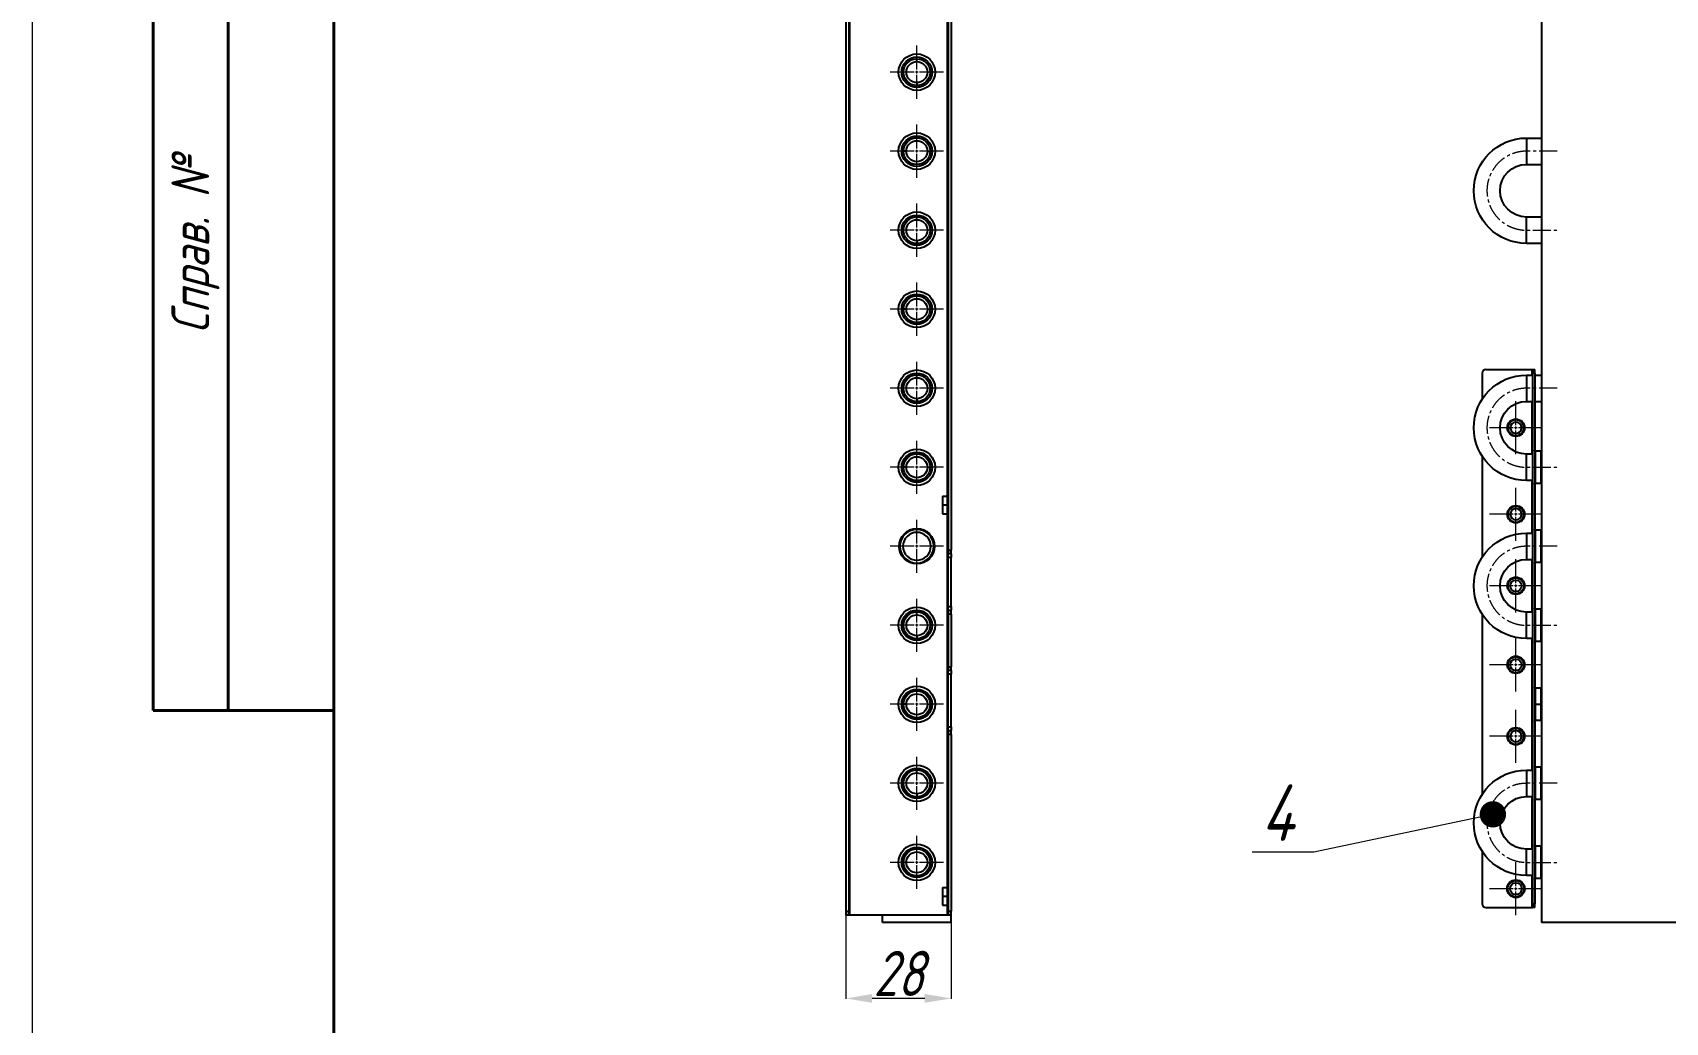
# Model space of a CAD drawing. Header units: millimetres. Extents: x 937859 to 970574, y 987894 to 996517.
# Drawn here: x 939862.7 to 940296.7, y 990914.7 to 991177.7 of the extents above; entities that cross this region are included whole.
import ezdxf
from ezdxf import colors
from ezdxf.entities.mleader import LeaderData, LeaderLine
from ezdxf.math import Vec2, Vec3

# ---------------------------------------------------------------- set-up
doc = ezdxf.new("R2010")
doc.units = ezdxf.units.MM
doc.header["$LTSCALE"] = 0.5
for name, pattern in [('CENTER', [0.6, 0.375, -0.075, 0.075, -0.075]), ('CENTER2', [28.575, 19.05, -3.175, 3.175, -3.175]), ('K5LT_BASIC', [0]), ('K5LT_THIN', [0])]:
    doc.linetypes.add(name, pattern=pattern)
doc.layers.add('DIMENSION', color=1, linetype='Continuous')
doc.layers.add('MD_Visible', color=7, linetype='Continuous', lineweight=25)
doc.layers.add('MD_Visible Narrow', color=7, linetype='Continuous', lineweight=25)
doc.styles.add('A2', font='GOST_A.TTF', dxfattribs={"width": 0.955, "oblique": 15, "height": 12})
doc.styles.add('SPRKN023066', font='GOST_A.TTF', dxfattribs={"width": 0.955, "oblique": 15, "height": 12})
doc.styles.get("Standard").update_dxf_attribs({"font": 'GOST_A.TTF', "oblique": 15})
doc.dimstyles.new('A2', dxfattribs={"dimtxt": 12, "dimasz": 7, "dimexe": 0.1, "dimexo": 0, "dimtad": 1, "dimtxsty": 'A2', "dimcen": 2.5, "dimadec": 0, "dimazin": 0, "dimtfac": 1, "dimtmove": 0, "dimatfit": 3, "dimfxl": 1, "dimlwd": 5, "dimlwe": 5, "dimarcsym": 0})

# ---------------------------------------------------------------- blocks, each defined once
blk = doc.blocks.new('*D484')
at = {"color": 0, "lineweight": 5, "transparency": 16777216}
for p, q in [((940078.83, 990944.17), (940078.83, 990920.91)), ((940106.83, 990944.17), (940106.83, 990920.91)), ((940099.83, 990921.01), (940085.83, 990921.01))]:
    blk.add_line(p, q, dxfattribs=at)
for points in [[(940085.83, 990922.18), (940085.83, 990919.85), (940078.83, 990921.01)], [(940099.83, 990922.18), (940099.83, 990919.85), (940106.83, 990921.01)]]:
    blk.add_solid(points, dxfattribs=at)
at = {"layer": 'Defpoints', "color": 0, "lineweight": 5, "transparency": 16777216}
for p in [(940078.83, 990944.17), (940106.83, 990944.17), (940078.83, 990921.01)]:
    blk.add_point(p, dxfattribs=at)
at = {"color": 0, "transparency": 16777216, "insert": (940092.83, 990927.64), "char_height": 12, "attachment_point": 5, "style": 'A2'}
blk.add_mtext('28', dxfattribs=at)
blk = doc.blocks.new('_Dot')
at = {"color": 0, "linetype": 'ByBlock', "lineweight": -2}
blk.add_line((-0.5, 0), (-1, 0), dxfattribs=at)
at = {"color": 0, "linetype": 'ByBlock', "const_width": 0.5}
blk.add_lwpolyline([(-0.25, 0, 1), (0.25, 0, 1)], format="xyb", close=True, dxfattribs=at)
blk = doc.blocks.new('*U548')
at = {"color": 0, "linetype": 'CENTER2', "lineweight": 5, "transparency": 16777216}
for p, q in [((0, 0.71), (0, 7.06)), ((-7.06, 0), (-0.71, 0)), ((0.71, 0), (7.06, 0)), ((0, -7.06), (0, -0.71))]:
    blk.add_line(p, q, dxfattribs=at)
at = {"color": 0, "linetype": 'Continuous', "lineweight": 5, "transparency": 16777216}
for p, q in [((-0.36, 0), (0.36, 0)), ((0, -0.36), (0, 0.36))]:
    blk.add_line(p, q, dxfattribs=at)
blk = doc.blocks.new('*U549')
at = {"color": 0, "linetype": 'CENTER2', "lineweight": 5, "transparency": 16777216}
for p, q in [((0, 0.71), (0, 7.06)), ((-7.06, 0), (-0.71, 0)), ((0.71, 0), (7.06, 0)), ((0, -7.06), (0, -0.71))]:
    blk.add_line(p, q, dxfattribs=at)
at = {"color": 0, "linetype": 'Continuous', "lineweight": 5, "transparency": 16777216}
for p, q in [((-0.36, 0), (0.36, 0)), ((0, -0.36), (0, 0.36))]:
    blk.add_line(p, q, dxfattribs=at)
blk = doc.blocks.new('*U550')
at = {"color": 0, "linetype": 'CENTER2', "lineweight": 5, "transparency": 16777216}
for p, q in [((0, 0.71), (0, 7.06)), ((-7.06, 0), (-0.71, 0)), ((0.71, 0), (7.06, 0)), ((0, -7.06), (0, -0.71))]:
    blk.add_line(p, q, dxfattribs=at)
at = {"color": 0, "linetype": 'Continuous', "lineweight": 5, "transparency": 16777216}
for p, q in [((-0.36, 0), (0.36, 0)), ((0, -0.36), (0, 0.36))]:
    blk.add_line(p, q, dxfattribs=at)
blk = doc.blocks.new('*U551')
at = {"color": 0, "linetype": 'CENTER2', "lineweight": 5, "transparency": 16777216}
for p, q in [((0, 0.71), (0, 7.06)), ((-7.06, 0), (-0.71, 0)), ((0.71, 0), (7.06, 0)), ((0, -7.06), (0, -0.71))]:
    blk.add_line(p, q, dxfattribs=at)
at = {"color": 0, "linetype": 'Continuous', "lineweight": 5, "transparency": 16777216}
for p, q in [((-0.36, 0), (0.36, 0)), ((0, -0.36), (0, 0.36))]:
    blk.add_line(p, q, dxfattribs=at)
blk = doc.blocks.new('*U552')
at = {"color": 0, "linetype": 'CENTER2', "lineweight": 5, "transparency": 16777216}
for p, q in [((0, 0.71), (0, 7.06)), ((-7.06, 0), (-0.71, 0)), ((0.71, 0), (7.06, 0)), ((0, -7.06), (0, -0.71))]:
    blk.add_line(p, q, dxfattribs=at)
at = {"color": 0, "linetype": 'Continuous', "lineweight": 5, "transparency": 16777216}
for p, q in [((-0.36, 0), (0.36, 0)), ((0, -0.36), (0, 0.36))]:
    blk.add_line(p, q, dxfattribs=at)
blk = doc.blocks.new('*U553')
at = {"color": 0, "linetype": 'CENTER2', "lineweight": 5, "transparency": 16777216}
for p, q in [((0, 0.71), (0, 7.06)), ((-7.06, 0), (-0.71, 0)), ((0.71, 0), (7.06, 0)), ((0, -7.06), (0, -0.71))]:
    blk.add_line(p, q, dxfattribs=at)
at = {"color": 0, "linetype": 'Continuous', "lineweight": 5, "transparency": 16777216}
for p, q in [((-0.36, 0), (0.36, 0)), ((0, -0.36), (0, 0.36))]:
    blk.add_line(p, q, dxfattribs=at)
blk = doc.blocks.new('*U554')
at = {"color": 0, "linetype": 'CENTER2', "lineweight": 5, "transparency": 16777216}
for p, q in [((0, 0.71), (0, 7.06)), ((-7.06, 0), (-0.71, 0)), ((0.71, 0), (7.06, 0)), ((0, -7.06), (0, -0.71))]:
    blk.add_line(p, q, dxfattribs=at)
at = {"color": 0, "linetype": 'Continuous', "lineweight": 5, "transparency": 16777216}
for p, q in [((-0.36, 0), (0.36, 0)), ((0, -0.36), (0, 0.36))]:
    blk.add_line(p, q, dxfattribs=at)
blk = doc.blocks.new('*U555')
at = {"color": 0, "linetype": 'CENTER2', "lineweight": 5, "transparency": 16777216}
for p, q in [((0, 0.71), (0, 7.06)), ((-7.06, 0), (-0.71, 0)), ((0.71, 0), (7.06, 0)), ((0, -7.06), (0, -0.71))]:
    blk.add_line(p, q, dxfattribs=at)
at = {"color": 0, "linetype": 'Continuous', "lineweight": 5, "transparency": 16777216}
for p, q in [((-0.36, 0), (0.36, 0)), ((0, -0.36), (0, 0.36))]:
    blk.add_line(p, q, dxfattribs=at)
blk = doc.blocks.new('*U556')
at = {"color": 0, "linetype": 'CENTER2', "lineweight": 5, "transparency": 16777216}
for p, q in [((0, 0.71), (0, 7.06)), ((-7.06, 0), (-0.71, 0)), ((0.71, 0), (7.06, 0)), ((0, -7.06), (0, -0.71))]:
    blk.add_line(p, q, dxfattribs=at)
at = {"color": 0, "linetype": 'Continuous', "lineweight": 5, "transparency": 16777216}
for p, q in [((-0.36, 0), (0.36, 0)), ((0, -0.36), (0, 0.36))]:
    blk.add_line(p, q, dxfattribs=at)
blk = doc.blocks.new('*U557')
at = {"color": 0, "linetype": 'CENTER2', "lineweight": 5, "transparency": 16777216}
for p, q in [((0, 0.71), (0, 7.06)), ((-7.06, 0), (-0.71, 0)), ((0.71, 0), (7.06, 0)), ((0, -7.06), (0, -0.71))]:
    blk.add_line(p, q, dxfattribs=at)
at = {"color": 0, "linetype": 'Continuous', "lineweight": 5, "transparency": 16777216}
for p, q in [((-0.36, 0), (0.36, 0)), ((0, -0.36), (0, 0.36))]:
    blk.add_line(p, q, dxfattribs=at)
blk = doc.blocks.new('*U564')
at = {"color": 0, "linetype": 'CENTER2', "lineweight": 5, "transparency": 16777216}
for p, q in [((0, 0.71), (0, 7.06)), ((-7.06, 0), (-0.71, 0)), ((0.71, 0), (7.06, 0)), ((0, -7.06), (0, -0.71))]:
    blk.add_line(p, q, dxfattribs=at)
at = {"color": 0, "linetype": 'Continuous', "lineweight": 5, "transparency": 16777216}
for p, q in [((-0.36, 0), (0.36, 0)), ((0, -0.36), (0, 0.36))]:
    blk.add_line(p, q, dxfattribs=at)
blk = doc.blocks.new('*U565')
at = {"color": 0, "linetype": 'CENTER2', "lineweight": 5, "transparency": 16777216}
for p, q in [((0, 0.71), (0, 7.06)), ((-7.06, 0), (-0.71, 0)), ((0.71, 0), (7.06, 0)), ((0, -7.06), (0, -0.71))]:
    blk.add_line(p, q, dxfattribs=at)
at = {"color": 0, "linetype": 'Continuous', "lineweight": 5, "transparency": 16777216}
for p, q in [((-0.36, 0), (0.36, 0)), ((0, -0.36), (0, 0.36))]:
    blk.add_line(p, q, dxfattribs=at)
blk = doc.blocks.new('*U566')
at = {"color": 0, "linetype": 'CENTER2', "lineweight": 5, "transparency": 16777216}
for p, q in [((0, 0.71), (0, 7.06)), ((-7.06, 0), (-0.71, 0)), ((0.71, 0), (7.06, 0)), ((0, -7.06), (0, -0.71))]:
    blk.add_line(p, q, dxfattribs=at)
at = {"color": 0, "linetype": 'Continuous', "lineweight": 5, "transparency": 16777216}
for p, q in [((-0.36, 0), (0.36, 0)), ((0, -0.36), (0, 0.36))]:
    blk.add_line(p, q, dxfattribs=at)
blk = doc.blocks.new('*U567')
at = {"color": 0, "linetype": 'CENTER2', "lineweight": 5, "transparency": 16777216}
for p, q in [((0, 0.71), (0, 7.06)), ((-7.06, 0), (-0.71, 0)), ((0.71, 0), (7.06, 0)), ((0, -7.06), (0, -0.71))]:
    blk.add_line(p, q, dxfattribs=at)
at = {"color": 0, "linetype": 'Continuous', "lineweight": 5, "transparency": 16777216}
for p, q in [((-0.36, 0), (0.36, 0)), ((0, -0.36), (0, 0.36))]:
    blk.add_line(p, q, dxfattribs=at)
blk = doc.blocks.new('*U568')
at = {"color": 0, "linetype": 'CENTER2', "lineweight": 5, "transparency": 16777216}
for p, q in [((0, 0.71), (0, 7.06)), ((-7.06, 0), (-0.71, 0)), ((0.71, 0), (7.06, 0)), ((0, -7.06), (0, -0.71))]:
    blk.add_line(p, q, dxfattribs=at)
at = {"color": 0, "linetype": 'Continuous', "lineweight": 5, "transparency": 16777216}
for p, q in [((-0.36, 0), (0.36, 0)), ((0, -0.36), (0, 0.36))]:
    blk.add_line(p, q, dxfattribs=at)
blk = doc.blocks.new('*U569')
at = {"color": 0, "linetype": 'CENTER2', "lineweight": 5, "transparency": 16777216}
for p, q in [((0, 0.71), (0, 7.06)), ((-7.06, 0), (-0.71, 0)), ((0.71, 0), (7.06, 0)), ((0, -7.06), (0, -0.71))]:
    blk.add_line(p, q, dxfattribs=at)
at = {"color": 0, "linetype": 'Continuous', "lineweight": 5, "transparency": 16777216}
for p, q in [((-0.36, 0), (0.36, 0)), ((0, -0.36), (0, 0.36))]:
    blk.add_line(p, q, dxfattribs=at)
blk = doc.blocks.new('*U580')
at = {"color": 0, "linetype": 'CENTER2', "lineweight": 5, "transparency": 16777216}
for p, q in [((0, 0.71), (0, 7.06)), ((-7.06, 0), (-0.71, 0)), ((0.71, 0), (7.06, 0)), ((0, -7.06), (0, -0.71))]:
    blk.add_line(p, q, dxfattribs=at)
at = {"color": 0, "linetype": 'Continuous', "lineweight": 5, "transparency": 16777216}
for p, q in [((-0.36, 0), (0.36, 0)), ((0, -0.36), (0, 0.36))]:
    blk.add_line(p, q, dxfattribs=at)

msp = doc.modelspace()

# ---------------------------------------------------------------- linework, layer by layer
at = {"color": 0, "linetype": 'K5LT_THIN', "lineweight": 18}
msp.add_line((939862.749, 990309.536), (939862.749, 991497.536), dxfattribs=at)
at = {"color": 0, "linetype": 'K5LT_BASIC', "lineweight": 40}
for p, q in [((939894.749, 990997.536), (939894.749, 991477.536)), ((939914.749, 990997.536), (939914.749, 991477.536)), ((939942.749, 990329.536), (939942.749, 991477.536)), ((939942.749, 990997.536), (939894.749, 990997.536))]:
    msp.add_line(p, q, dxfattribs=at)
at = {"linetype": 'CENTER2', "lineweight": 5, "ltscale": 0.5}
for points in [[(940267.884, 991146.173), (940263.814, 991146.173), (940259.744, 991146.173), (940249.244, 991146.173), (940249.244, 991135.673), (940249.244, 991125.173), (940259.744, 991125.173), (940263.814, 991125.173), (940267.884, 991125.173)], [(940267.884, 991083.173), (940263.814, 991083.173), (940259.744, 991083.173), (940249.244, 991083.173), (940249.244, 991072.673), (940249.244, 991062.173), (940259.744, 991062.173), (940263.814, 991062.173), (940267.884, 991062.173)], [(940267.884, 991041.173), (940263.814, 991041.173), (940259.744, 991041.173), (940249.244, 991041.173), (940249.244, 991030.673), (940249.244, 991020.173), (940259.744, 991020.173), (940263.814, 991020.173), (940267.884, 991020.173)], [(940267.884, 990978.173), (940263.814, 990978.173), (940259.744, 990978.173), (940249.244, 990978.173), (940249.244, 990967.673), (940249.244, 990957.173), (940259.744, 990957.173), (940263.814, 990957.173), (940267.884, 990957.173)]]:
    msp.add_rational_spline(points, [1, 1, 1, 0.707106781187, 1, 0.707106781187, 1, 1, 1], degree=2, knots=[0, 0, 0, 1, 1, 2.5707963, 2.5707963, 4.1415927, 4.1415927, 5.1415927, 5.1415927, 5.1415927], dxfattribs=at)
at = {"layer": 'MD_Visible', "extrusion": (0, 1, 0)}
for p, q in [((940078.832, 991339.173), (940078.832, 990944.173)), ((940079.632, 991339.173), (940079.632, 990944.173)), ((940106.032, 991339.173), (940106.032, 991040.173)), ((940106.832, 991339.173), (940106.832, 991040.173)), ((940263.744, 991340.173), (940263.744, 990941.173)), ((940259.744, 991149.673), (940263.744, 991149.673)), ((940259.744, 991142.673), (940263.744, 991142.673)), ((940263.744, 991128.673), (940259.744, 991128.673)), ((940263.744, 991121.673), (940259.744, 991121.673)), ((940247.938, 991087.173), (940247.938, 991080.196)), ((940248.938, 991088.173), (940261.138, 991088.173)), ((940259.744, 991086.673), (940261.338, 991086.673)), ((940261.138, 991088.173), (940261.338, 991088.173)), ((940261.338, 991088.173), (940261.938, 991088.173)), ((940261.338, 991088.173), (940261.338, 991087.173)), ((940261.338, 991087.173), (940261.338, 990946.173)), ((940261.938, 991087.173), (940261.938, 991088.173)), ((940261.938, 991087.173), (940261.938, 990946.173)), ((940261.938, 991086.673), (940263.744, 991086.673)), ((940259.744, 991079.673), (940261.338, 991079.673)), ((940261.938, 991079.673), (940263.744, 991079.673)), ((940247.938, 991065.149), (940247.938, 991038.196)), ((940261.338, 991065.673), (940259.744, 991065.673)), ((940263.638, 991066.473), (940262.138, 991066.473)), ((940263.638, 991062.173), (940263.638, 991066.473)), ((940263.744, 991065.673), (940263.638, 991065.673)), ((940263.638, 991057.873), (940263.638, 991062.173)), ((940261.338, 991058.673), (940259.744, 991058.673)), ((940263.638, 991057.873), (940262.138, 991057.873)), ((940263.744, 991058.673), (940263.638, 991058.673)), ((940104.532, 991054.523), (940104.532, 991052.173)), ((940104.532, 991054.523), (940105.832, 991054.523)), ((940104.532, 991052.173), (940104.532, 991049.823)), ((940104.532, 991049.823), (940105.832, 991049.823)), ((940259.744, 991044.673), (940261.338, 991044.673)), ((940263.638, 991045.473), (940262.138, 991045.473)), ((940263.638, 991041.173), (940263.638, 991045.473)), ((940263.638, 991044.673), (940263.744, 991044.673)), ((940106.032, 991040.173), (940106.032, 991039.173)), ((940106.032, 991038.173), (940106.032, 991039.173)), ((940106.832, 991039.173), (940106.032, 991039.173)), ((940106.032, 991025.173), (940106.032, 991038.173)), ((940106.832, 991039.173), (940106.832, 991040.173)), ((940106.832, 991039.173), (940106.832, 991038.173)), ((940106.832, 991025.173), (940106.832, 991038.173)), ((940263.638, 991036.873), (940263.638, 991041.173)), ((940259.744, 991037.673), (940261.338, 991037.673)), ((940263.638, 991036.873), (940262.138, 991036.873)), ((940263.638, 991037.673), (940263.744, 991037.673)), ((940106.032, 991024.173), (940106.032, 991025.173)), ((940106.832, 991025.173), (940106.832, 991024.173)), ((940106.032, 991024.173), (940106.032, 991023.173)), ((940106.032, 991024.173), (940106.832, 991024.173)), ((940106.032, 991023.173), (940106.032, 991009.173)), ((940106.832, 991023.173), (940106.832, 991024.173)), ((940106.832, 991023.173), (940106.832, 991009.173)), ((940247.938, 991023.149), (940247.938, 990975.196)), ((940261.338, 991023.673), (940259.744, 991023.673)), ((940263.638, 991024.473), (940262.138, 991024.473)), ((940263.638, 991020.173), (940263.638, 991024.473)), ((940263.744, 991023.673), (940263.638, 991023.673)), ((940261.338, 991016.673), (940259.744, 991016.673)), ((940263.638, 991015.873), (940263.638, 991020.173)), ((940263.744, 991016.673), (940263.638, 991016.673)), ((940263.638, 991015.873), (940262.138, 991015.873)), ((940106.032, 991009.173), (940106.032, 991008.173)), ((940106.032, 991007.173), (940106.032, 991008.173)), ((940106.832, 991008.173), (940106.032, 991008.173)), ((940106.832, 991008.173), (940106.832, 991009.173)), ((940106.832, 991008.173), (940106.832, 991007.173)), ((940106.032, 990993.173), (940106.032, 991007.173)), ((940106.832, 990993.173), (940106.832, 991007.173)), ((940263.638, 991003.473), (940262.138, 991003.473)), ((940263.638, 990999.173), (940263.638, 991003.473)), ((940263.638, 990994.873), (940263.638, 990999.173)), ((940263.638, 990994.873), (940262.138, 990994.873)), ((940106.032, 990992.173), (940106.032, 990993.173)), ((940106.032, 990992.173), (940106.032, 990991.173)), ((940106.032, 990992.173), (940106.832, 990992.173)), ((940106.032, 990991.173), (940106.032, 990944.173)), ((940106.832, 990993.173), (940106.832, 990992.173)), ((940106.832, 990991.173), (940106.832, 990992.173)), ((940106.832, 990991.173), (940106.832, 990944.173)), ((940263.638, 990982.473), (940262.138, 990982.473)), ((940263.638, 990978.173), (940263.638, 990982.473)), ((940259.744, 990981.673), (940261.338, 990981.673)), ((940263.638, 990981.673), (940263.744, 990981.673)), ((940263.638, 990973.873), (940263.638, 990978.173)), ((940259.744, 990974.673), (940261.338, 990974.673)), ((940263.638, 990973.873), (940262.138, 990973.873)), ((940263.638, 990974.673), (940263.744, 990974.673)), ((940247.938, 990960.149), (940247.938, 990946.173)), ((940261.338, 990960.673), (940259.744, 990960.673)), ((940263.638, 990961.473), (940262.138, 990961.473)), ((940263.638, 990957.173), (940263.638, 990961.473)), ((940263.744, 990960.673), (940263.638, 990960.673)), ((940263.638, 990952.873), (940263.638, 990957.173)), ((940261.338, 990953.673), (940259.744, 990953.673)), ((940263.638, 990952.873), (940262.138, 990952.873)), ((940263.744, 990953.673), (940263.638, 990953.673)), ((940104.532, 990950.523), (940104.532, 990948.173)), ((940104.532, 990950.523), (940105.832, 990950.523)), ((940104.532, 990948.173), (940104.532, 990945.823)), ((940078.832, 990944.173), (940078.832, 990943.173)), ((940079.632, 990943.173), (940078.832, 990943.173)), ((940079.632, 990943.173), (940079.632, 990944.173)), ((940079.832, 990943.173), (940079.632, 990943.173)), ((940105.832, 990943.173), (940079.832, 990943.173)), ((940088.632, 990941.173), (940088.632, 990943.173)), ((940104.532, 990945.823), (940105.832, 990945.823)), ((940106.032, 990943.173), (940105.832, 990943.173)), ((940106.032, 990944.173), (940106.032, 990943.173)), ((940106.832, 990943.173), (940106.032, 990943.173)), ((940106.832, 990943.173), (940106.832, 990944.173)), ((940106.832, 990941.173), (940106.832, 990943.173)), ((940248.938, 990945.173), (940261.138, 990945.173)), ((940261.138, 990945.173), (940261.338, 990945.173)), ((940261.338, 990946.173), (940261.338, 990945.173)), ((940261.938, 990945.173), (940261.338, 990945.173)), ((940261.938, 990945.173), (940261.938, 990946.173)), ((940106.832, 990941.173), (940088.632, 990941.173)), ((940934.744, 990941.173), (940263.744, 990941.173))]:
    msp.add_line(p, q, dxfattribs=at)
at = {"layer": 'MD_Visible', "extrusion": (-2.3159e-16, 8.34022e-41, -1)}
for centre, start, end in [((-940097.732, 991167.173), 270, 90), ((-940097.732, 991167.173), 90, 270), ((-940097.732, 991125.173), 270, 90), ((-940097.732, 991125.173), 90, 270), ((-940097.732, 991083.173), 270, 90), ((-940097.732, 991083.173), 90, 270), ((-940097.732, 991020.173), 270, 90), ((-940097.732, 991020.173), 90, 270), ((-940097.732, 990978.173), 270, 90), ((-940097.732, 990978.173), 90, 270)]:
    msp.add_arc(centre, 4.85, start, end, dxfattribs=at)
at = {"layer": 'MD_Visible', "extrusion": (-2.3159e-16, 4.49086e-57, -1)}
for centre, radius, start, end in [((-940097.732, 991167.173), 4.03, 270, 90), ((-940097.732, 991167.173), 4.03, 90, 270), ((-940097.732, 991146.173), 4.85, 0, 180), ((-940097.732, 991146.173), 4.03, 0, 180), ((-940097.732, 991146.173), 3.563, 0, 180), ((-940097.732, 991146.173), 2.79, 0, 180), ((-940097.732, 991146.173), 4.85, 180, 0), ((-940097.732, 991146.173), 4.03, 180, 0), ((-940097.732, 991146.173), 3.563, 180, 0), ((-940097.732, 991146.173), 2.79, 180, 0), ((-940097.732, 991125.173), 4.03, 270, 90), ((-940097.732, 991125.173), 4.03, 90, 270), ((-940097.732, 991104.173), 4.85, 0, 180), ((-940097.732, 991104.173), 4.03, 0, 180), ((-940097.732, 991104.173), 3.563, 0, 180), ((-940097.732, 991104.173), 4.85, 180, 0), ((-940097.732, 991104.173), 4.03, 180, 0), ((-940097.732, 991104.173), 3.563, 180, 0), ((-940097.732, 991104.173), 2.79, 0, 180), ((-940097.732, 991104.173), 2.79, 180, 0), ((-940097.732, 991083.173), 4.03, 270, 90), ((-940097.732, 991083.173), 4.03, 90, 270), ((-940097.732, 991062.173), 4.85, 0, 180), ((-940097.732, 991062.173), 4.03, 0, 180), ((-940097.732, 991062.173), 3.563, 0, 180), ((-940097.732, 991062.173), 2.79, 0, 180), ((-940097.732, 991062.173), 4.85, 180, 0), ((-940097.732, 991062.173), 4.03, 180, 0), ((-940097.732, 991062.173), 3.563, 180, 0), ((-940097.732, 991062.173), 2.79, 180, 0), ((-940097.732, 991020.173), 4.03, 270, 90), ((-940097.732, 991020.173), 4.03, 90, 270), ((-940097.732, 990999.173), 4.85, 0, 180), ((-940097.732, 990999.173), 4.85, 180, 0), ((-940097.732, 990999.173), 4.03, 0, 180), ((-940097.732, 990999.173), 4.03, 180, 0), ((-940097.732, 990999.173), 3.563, 0, 180), ((-940097.732, 990999.173), 3.563, 180, 0), ((-940097.732, 990999.173), 2.79, 0, 180), ((-940097.732, 990999.173), 2.79, 180, 0), ((-940097.732, 990978.173), 4.03, 270, 90), ((-940097.732, 990978.173), 4.03, 90, 270), ((-940097.732, 990957.173), 4.85, 0, 180), ((-940097.732, 990957.173), 4.03, 0, 180), ((-940097.732, 990957.173), 3.563, 0, 180), ((-940097.732, 990957.173), 4.85, 180, 0), ((-940097.732, 990957.173), 4.03, 180, 0), ((-940097.732, 990957.173), 3.563, 180, 0), ((-940097.732, 990957.173), 2.79, 0, 180), ((-940097.732, 990957.173), 2.79, 180, 0)]:
    msp.add_arc(centre, radius, start, end, dxfattribs=at)
at = {"layer": 'MD_Visible', "extrusion": (-2.3159e-16, 5.67697e-41, -1)}
for centre, start, end in [((-940097.732, 991167.173), 270, 90), ((-940097.732, 991167.173), 90, 270), ((-940097.732, 991125.173), 270, 90), ((-940097.732, 991125.173), 90, 270), ((-940097.732, 991083.173), 270, 90), ((-940097.732, 991083.173), 90, 270), ((-940097.732, 991020.173), 270, 90), ((-940097.732, 991020.173), 90, 270), ((-940097.732, 990978.173), 270, 90), ((-940097.732, 990978.173), 90, 270)]:
    msp.add_arc(centre, 3.563, start, end, dxfattribs=at)
at = {"layer": 'MD_Visible', "extrusion": (-2.3159e-16, 7.24912e-41, -1)}
for centre, start, end in [((-940097.732, 991167.173), 270, 90), ((-940097.732, 991167.173), 90, 270), ((-940097.732, 991125.173), 270, 90), ((-940097.732, 991125.173), 90, 270), ((-940097.732, 991083.173), 270, 90), ((-940097.732, 991083.173), 90, 270), ((-940097.732, 991020.173), 270, 90), ((-940097.732, 991020.173), 90, 270), ((-940097.732, 990978.173), 270, 90), ((-940097.732, 990978.173), 90, 270)]:
    msp.add_arc(centre, 2.79, start, end, dxfattribs=at)
at = {"layer": 'MD_Visible', "extrusion": (-2.27384e-16, 5.38727e-42, -1)}
for centre, radius, start, end in [((-940259.744, 991135.673), 14, 0, 90), ((-940259.744, 991135.673), 7, 0, 90), ((-940259.744, 991135.673), 14, 270, 0), ((-940259.744, 991135.673), 7, 270, 0), ((-940259.744, 991072.673), 14, 0, 90), ((-940259.744, 991072.673), 7, 0, 90), ((-940259.744, 991072.673), 14, 270, 0), ((-940259.744, 991072.673), 7, 270, 0), ((-940259.744, 991030.673), 14, 0, 90), ((-940259.744, 991030.673), 7, 0, 90), ((-940259.744, 991030.673), 14, 270, 0), ((-940259.744, 991030.673), 7, 270, 0), ((-940259.744, 990967.673), 14, 0, 90), ((-940259.744, 990967.673), 7, 0, 90), ((-940259.744, 990967.673), 14, 270, 0), ((-940259.744, 990967.673), 7, 270, 0)]:
    msp.add_arc(centre, radius, start, end, dxfattribs=at)
at = {"layer": 'MD_Visible'}
for centre, radius, start, end in [((940248.938, 991087.173), 1, 90, 180), ((940256.938, 991072.673), 2.1, 90, 270), ((940256.938, 991072.673), 1.5, 90, 270), ((940256.938, 991072.673), 2.1, 270, 90), ((940256.938, 991072.673), 1.5, 270, 90), ((940256.938, 991049.673), 2.1, 90, 270), ((940256.938, 991049.673), 1.5, 90, 270), ((940256.938, 991049.673), 2.1, 270, 90), ((940256.938, 991049.673), 1.5, 270, 90), ((940097.732, 991041.173), 4.5, 90, 270), ((940097.732, 991041.173), 3.7, 90, 270), ((940097.732, 991041.173), 4.5, 270, 90), ((940097.732, 991041.173), 3.7, 270, 90), ((940256.938, 990990.673), 2.1, 90, 270), ((940256.938, 990990.673), 1.5, 90, 270), ((940256.938, 990990.673), 2.1, 270, 90), ((940256.938, 990990.673), 1.5, 270, 90), ((940248.938, 990946.173), 1, 180, 270)]:
    msp.add_arc(centre, radius, start, end, dxfattribs=at)
at = {"layer": 'MD_Visible', "extrusion": (-2.27384e-16, 9.30692e-107, -1)}
for centre, start, end in [((-940262.138, 991066.673), 270, 0), ((-940262.138, 991057.673), 0, 90), ((-940262.138, 991045.673), 270, 0), ((-940262.138, 991036.673), 0, 90), ((-940262.138, 991024.673), 270, 0), ((-940262.138, 991015.673), 0, 90), ((-940262.138, 991003.673), 270, 0), ((-940262.138, 990994.673), 0, 90), ((-940262.138, 990982.673), 270, 0), ((-940262.138, 990973.673), 0, 90), ((-940262.138, 990961.673), 270, 0), ((-940262.138, 990952.673), 0, 90)]:
    msp.add_arc(centre, 0.2, start, end, dxfattribs=at)
at = {"layer": 'MD_Visible', "extrusion": (-2.3159e-16, 2.54925e-87, -1)}
for centre, start, end in [((-940105.832, 991054.723), 180, 270), ((-940105.832, 991049.623), 90, 180), ((-940105.832, 990950.723), 180, 270), ((-940105.832, 990945.623), 90, 180)]:
    msp.add_arc(centre, 0.2, start, end, dxfattribs=at)
at = {"layer": 'MD_Visible', "extrusion": (-2.27384e-16, 5.38435e-42, -1)}
for centre, radius, start, end in [((-940256.938, 991030.673), 2.108, 270, 90), ((-940256.938, 991030.673), 1.508, 270, 90), ((-940256.938, 991030.673), 2.108, 90, 270), ((-940256.938, 991030.673), 1.508, 90, 270), ((-940256.938, 991009.673), 2.1, 270, 90), ((-940256.938, 991009.673), 1.5, 270, 90), ((-940256.938, 991009.673), 2.1, 90, 270), ((-940256.938, 991009.673), 1.5, 90, 270), ((-940256.938, 990950.173), 2.15, 270, 90), ((-940256.938, 990950.173), 1.55, 270, 90), ((-940256.938, 990950.173), 2.15, 90, 270), ((-940256.938, 990950.173), 1.55, 90, 270)]:
    msp.add_arc(centre, radius, start, end, dxfattribs=at)
at = {"layer": 'MD_Visible Narrow', "extrusion": (0, 1, 0)}
for p, q in [((940105.832, 991301.823), (940105.832, 991054.523)), ((940079.832, 991259.323), (940079.832, 990943.173)), ((940097.732, 991170.735), (940097.732, 991171.203)), ((940097.732, 991169.963), (940097.732, 991170.735)), ((940097.732, 991164.383), (940097.732, 991163.61)), ((940097.732, 991163.61), (940097.732, 991163.142)), ((940259.744, 991149.673), (940259.744, 991146.173)), ((940094.169, 991146.173), (940093.702, 991146.173)), ((940094.942, 991146.173), (940094.169, 991146.173)), ((940100.522, 991146.173), (940101.294, 991146.173)), ((940101.294, 991146.173), (940101.762, 991146.173)), ((940259.744, 991146.173), (940259.744, 991142.673)), ((940097.732, 991128.735), (940097.732, 991129.203)), ((940097.732, 991127.963), (940097.732, 991128.735)), ((940259.744, 991125.173), (940259.744, 991128.673)), ((940259.744, 991121.673), (940259.744, 991125.173)), ((940097.732, 991122.383), (940097.732, 991121.61)), ((940097.732, 991121.61), (940097.732, 991121.142)), ((940094.169, 991104.173), (940093.702, 991104.173)), ((940094.942, 991104.173), (940094.169, 991104.173)), ((940100.522, 991104.173), (940101.294, 991104.173)), ((940101.294, 991104.173), (940101.762, 991104.173)), ((940097.732, 991086.735), (940097.732, 991087.203)), ((940097.732, 991085.963), (940097.732, 991086.735)), ((940259.744, 991086.673), (940259.744, 991083.173)), ((940261.138, 991088.173), (940261.138, 991086.673)), ((940261.938, 991087.173), (940261.338, 991087.173)), ((940259.744, 991083.173), (940259.744, 991079.673)), ((940097.732, 991080.383), (940097.732, 991079.61)), ((940097.732, 991079.61), (940097.732, 991079.142)), ((940261.138, 991079.673), (940261.138, 991065.673)), ((940259.744, 991062.173), (940259.744, 991065.673)), ((940262.138, 991062.173), (940262.138, 991066.473)), ((940094.169, 991062.173), (940093.702, 991062.173)), ((940094.942, 991062.173), (940094.169, 991062.173)), ((940100.522, 991062.173), (940101.294, 991062.173)), ((940101.294, 991062.173), (940101.762, 991062.173)), ((940259.744, 991058.673), (940259.744, 991062.173)), ((940262.138, 991057.873), (940262.138, 991062.173)), ((940261.138, 991058.673), (940261.138, 991044.673)), ((940104.532, 991052.173), (940105.832, 991052.173)), ((940105.832, 991054.523), (940105.832, 991052.173)), ((940105.832, 991052.173), (940105.832, 991049.823)), ((940106.032, 991052.173), (940105.832, 991052.173)), ((940105.832, 991049.823), (940105.832, 990950.523)), ((940097.732, 991045.873), (940097.732, 991045.673)), ((940259.744, 991044.673), (940259.744, 991041.173)), ((940262.138, 991041.173), (940262.138, 991045.473)), ((940106.032, 991040.173), (940106.832, 991040.173)), ((940106.832, 991038.173), (940106.032, 991038.173)), ((940259.744, 991041.173), (940259.744, 991037.673)), ((940262.138, 991036.873), (940262.138, 991041.173)), ((940097.732, 991036.473), (940097.732, 991036.673)), ((940261.138, 991037.673), (940261.138, 991023.673)), ((940106.032, 991025.173), (940106.832, 991025.173)), ((940097.732, 991023.735), (940097.732, 991024.203)), ((940097.732, 991022.963), (940097.732, 991023.735)), ((940106.832, 991023.173), (940106.032, 991023.173)), ((940259.744, 991020.173), (940259.744, 991023.673)), ((940262.138, 991020.173), (940262.138, 991024.473)), ((940097.732, 991017.383), (940097.732, 991016.61)), ((940097.732, 991016.61), (940097.732, 991016.142)), ((940259.744, 991016.673), (940259.744, 991020.173)), ((940261.138, 991016.673), (940261.138, 990981.673)), ((940262.138, 991015.873), (940262.138, 991020.173)), ((940106.032, 991009.173), (940106.832, 991009.173)), ((940106.832, 991007.173), (940106.032, 991007.173)), ((940262.138, 990999.173), (940262.138, 991003.473)), ((940094.169, 990999.173), (940093.702, 990999.173)), ((940094.942, 990999.173), (940094.169, 990999.173)), ((940100.522, 990999.173), (940101.294, 990999.173)), ((940101.294, 990999.173), (940101.762, 990999.173)), ((940262.138, 990999.173), (940261.938, 990999.173)), ((940262.138, 990994.873), (940262.138, 990999.173)), ((940262.138, 990999.173), (940263.638, 990999.173)), ((940106.032, 990993.173), (940106.832, 990993.173)), ((940106.832, 990991.173), (940106.032, 990991.173)), ((940097.732, 990981.735), (940097.732, 990982.203)), ((940097.732, 990980.963), (940097.732, 990981.735)), ((940262.138, 990978.173), (940262.138, 990982.473)), ((940259.744, 990981.673), (940259.744, 990978.173)), ((940259.744, 990978.173), (940259.744, 990974.673)), ((940262.138, 990973.873), (940262.138, 990978.173)), ((940097.732, 990975.383), (940097.732, 990974.61)), ((940097.732, 990974.61), (940097.732, 990974.142)), ((940261.138, 990974.673), (940261.138, 990960.673)), ((940259.744, 990957.173), (940259.744, 990960.673)), ((940262.138, 990957.173), (940262.138, 990961.473)), ((940094.169, 990957.173), (940093.702, 990957.173)), ((940094.942, 990957.173), (940094.169, 990957.173)), ((940100.522, 990957.173), (940101.294, 990957.173)), ((940101.294, 990957.173), (940101.762, 990957.173)), ((940259.744, 990953.673), (940259.744, 990957.173)), ((940262.138, 990952.873), (940262.138, 990957.173)), ((940261.138, 990953.673), (940261.138, 990945.173)), ((940104.532, 990948.173), (940105.832, 990948.173)), ((940105.832, 990950.523), (940105.832, 990948.173)), ((940105.832, 990948.173), (940105.832, 990945.823)), ((940106.032, 990948.173), (940105.832, 990948.173)), ((940078.832, 990944.173), (940079.632, 990944.173)), ((940105.832, 990945.823), (940105.832, 990943.173)), ((940106.032, 990944.173), (940106.832, 990944.173)), ((940261.338, 990946.173), (940261.938, 990946.173))]:
    msp.add_line(p, q, dxfattribs=at)
at = {"layer": 'MD_Visible Narrow', "extrusion": (-2.27384e-16, 5.386e-42, -1)}
for centre, start, end in [((-940256.938, 991072.673), 0, 180), ((-940256.938, 991072.673), 180, 0), ((-940256.938, 991049.673), 0, 180), ((-940256.938, 991049.673), 180, 0), ((-940256.938, 991009.673), 0, 180), ((-940256.938, 991009.673), 180, 0), ((-940256.938, 990990.673), 0, 180), ((-940256.938, 990990.673), 180, 0)]:
    msp.add_arc(centre, 2.3, start, end, dxfattribs=at)
at = {"layer": 'MD_Visible Narrow', "extrusion": (-2.3159e-16, -9.1564e-40, -1)}
for start, end in [(270, 90), (90, 270)]:
    msp.add_arc((-940097.732, 991041.173), 4.7, start, end, dxfattribs=at)
at = {"layer": 'MD_Visible Narrow', "extrusion": (-2.27384e-16, 5.38654e-42, -1)}
for start, end in [(0, 180), (180, 0)]:
    msp.add_arc((-940256.938, 991030.673), 2.308, start, end, dxfattribs=at)
at = {"layer": 'MD_Visible Narrow', "extrusion": (-2.27384e-16, 5.38596e-42, -1)}
for start, end in [(0, 180), (180, 0)]:
    msp.add_arc((-940256.938, 990950.173), 2.35, start, end, dxfattribs=at)

# ---------------------------------------------------------------- block references
at = {"linetype": 'CENTER2', "lineweight": 5, "extrusion": (-2.3159e-16, 0, -1)}
for name, p in [('*U548', (-940097.732, 991167.173)), ('*U549', (-940097.732, 991146.173)), ('*U550', (-940097.732, 991125.173)), ('*U551', (-940097.732, 991104.173)), ('*U552', (-940097.732, 991083.173)), ('*U580', (-940097.732, 991062.173)), ('*U553', (-940097.732, 991041.173)), ('*U554', (-940097.732, 991020.173)), ('*U555', (-940097.732, 990999.173)), ('*U556', (-940097.732, 990978.173)), ('*U557', (-940097.732, 990957.173))]:
    msp.add_blockref(name, p, dxfattribs=at)
at = {"linetype": 'CENTER2', "lineweight": 5, "extrusion": (-2.3159e-16, 4.25424e-32, -1)}
for name, p in [('*U564', (-940256.938, 991072.673)), ('*U565', (-940256.938, 991049.673)), ('*U566', (-940256.938, 991030.673)), ('*U567', (-940256.938, 991009.673)), ('*U568', (-940256.938, 990990.673)), ('*U569', (-940256.938, 990950.173))]:
    msp.add_blockref(name, p, dxfattribs=at)

# ---------------------------------------------------------------- texts
at = {"layer": 'DIMENSION', "color": 250, "linetype": 'CENTER', "ltscale": 0.25, "insert": (939899.663, 991097.705), "char_height": 10, "attachment_point": 1, "rotation": 90}
msp.add_mtext_dynamic_manual_height_columns('\\pt2.5;{\\C0;Справ. №}', width=77.83678, gutter_width=240, heights=[0], dxfattribs=at)

# ---------------------------------------------------------------- dimensions: what is measured, and where the dimension line sits
dim = msp.add_linear_dim(base=(940078.832, 990921.014), p1=(940106.832, 990944.173), p2=(940078.832, 990944.173), dimstyle='A2')
dim.commit()
dim.dimension.update_dxf_attribs({"geometry": '*D484', "text_midpoint": (940092.832, 990927.644)})

# ---------------------------------------------------------------- leaders
at = {"lineweight": 5, "ltscale": 0.5}
ml = msp.add_multileader_mtext('Standard', dxfattribs=at)
ml.set_content('4', color=256, style='SPRKN023066')
ml.set_leader_properties(lineweight=9)
ml.set_arrow_properties(name='DOT')
ml.build(insert=Vec2(0, 0))
ml.multileader.update_dxf_attribs({"text_left_attachment_type": 6, "text_right_attachment_type": 6, "arrow_head_size": 7})
ctx = ml.context
ctx.base_point, ctx.char_height, ctx.arrow_head_size, ctx.plane_origin = Vec3(940184.596, 990959.852), 15, 7, Vec3(940250.814, 990969.931)
ctx.left_attachment, ctx.right_attachment, ctx.text_align_type = 6, 6, 2
notes = []
notes.append((ctx, [(0, (1, 1, 0), (940203.249, 990959.852), (-1, 0), 3.453, [(0, [(940250.814, 990969.931)], 0, [])])]))
ctx.mtext.insert, ctx.mtext.alignment, ctx.mtext.flow_direction = Vec3(940197.796, 990977.852), 3, 5
for ctx, leaders in notes:
    for number, flags, end, landing, length, lines in leaders:
        leader = LeaderData()
        leader.index, (leader.has_last_leader_line, leader.has_dogleg_vector, leader.attachment_direction) = number, flags
        leader.last_leader_point, leader.dogleg_vector, leader.dogleg_length = Vec3(end), Vec3(landing), length
        for number, points, colour, breaks in lines:
            line = LeaderLine()
            line.index, line.vertices, line.color, line.breaks = number, Vec3.list(points), colors.encode_raw_color(colour), breaks
            leader.lines.append(line)
        ctx.leaders.append(leader)

doc.saveas('drawing.dxf')
